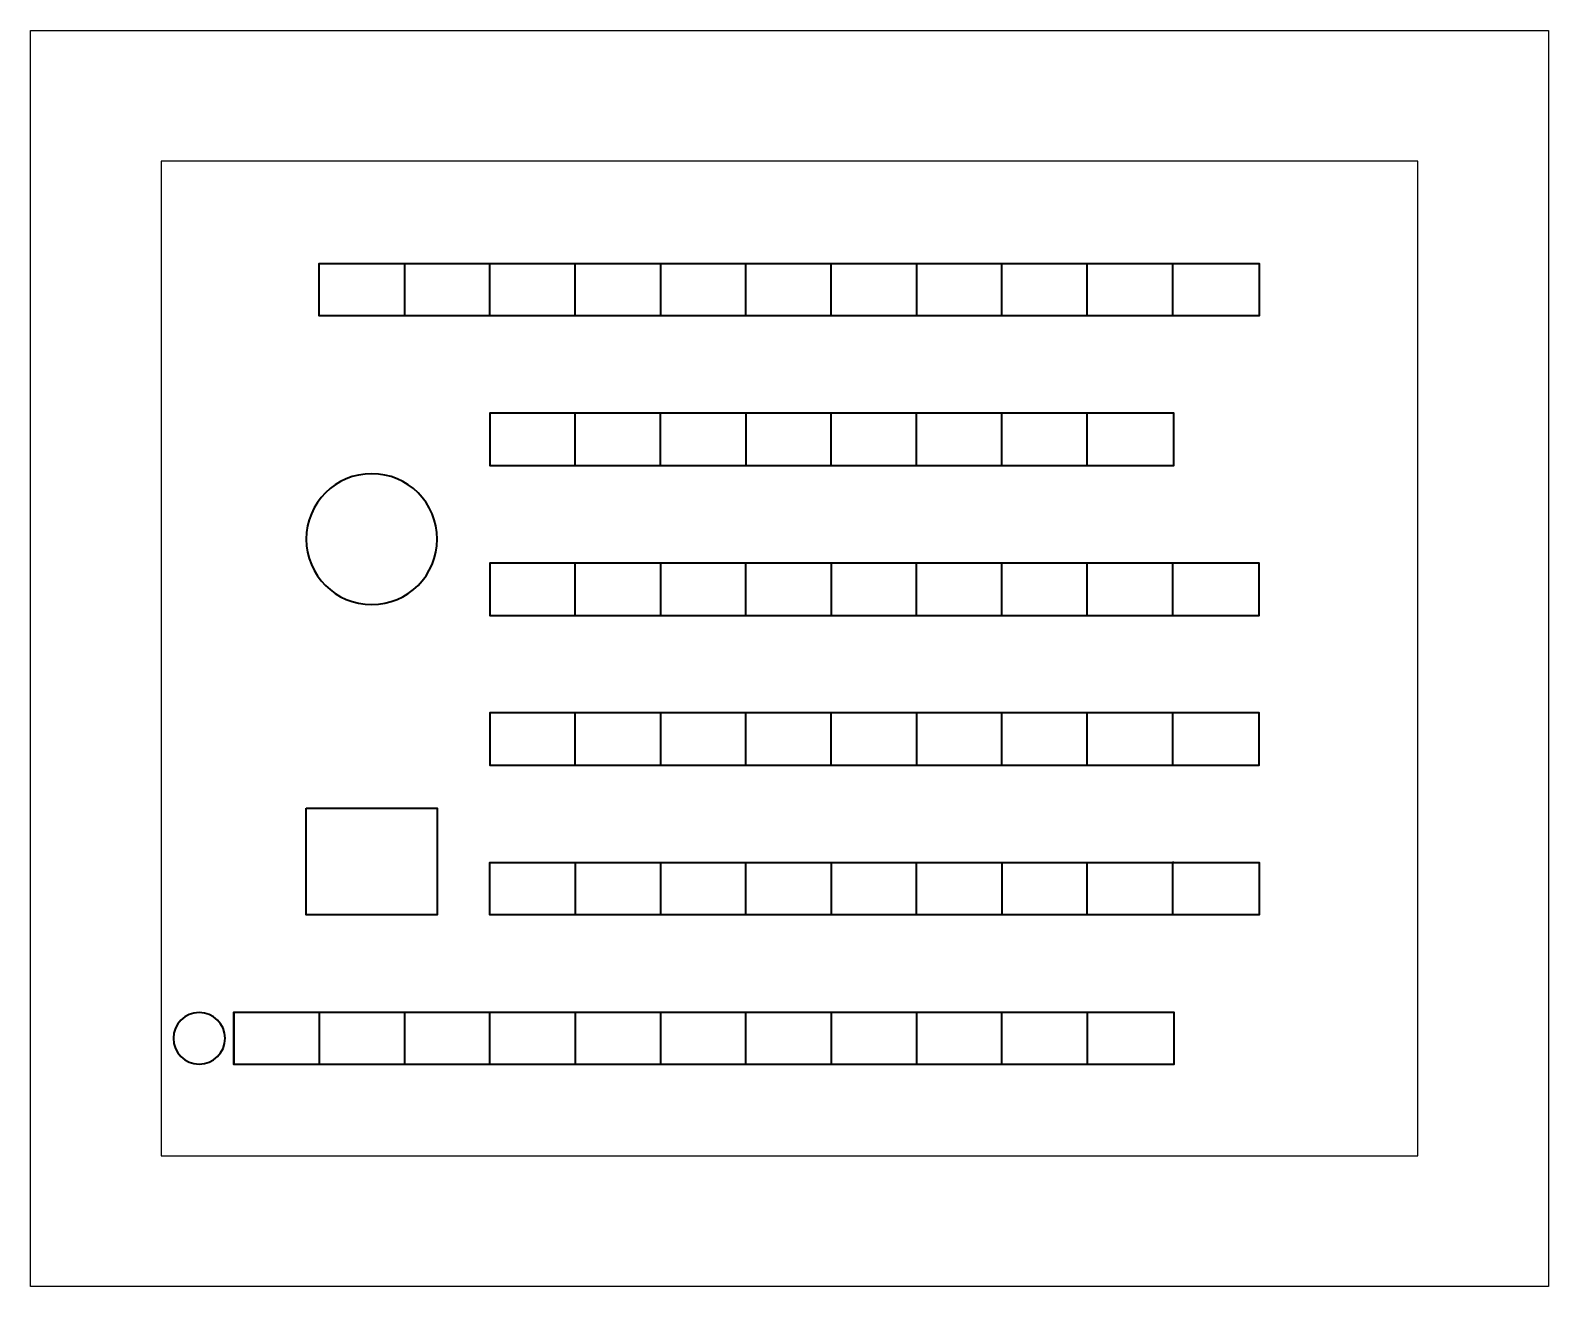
# Model space of a CAD drawing. Header units: inches. Extents: x -40 to 250, y 29 to 269.
import ezdxf

# ---------------------------------------------------------------- set-up
doc = ezdxf.new("R2010")
doc.units = ezdxf.units.IN
doc.header["$MEASUREMENT"] = 0
doc.layers.add('Cut', color=7, linetype='Continuous')
doc.layers.add('Engrave', color=7, linetype='Continuous')

# ---------------------------------------------------------------- blocks, each defined once
blk = doc.blocks.new('block 2')
at = {"layer": 'Engrave', "color": 5, "lineweight": 35, "true_color": 0x0000ff}
blk.add_open_spline([(162.14, 80.96), (162.14, 80.96), (146.14, 80.96), (146.14, 80.96), (146.14, 80.96), (145.84, 80.96), (145.84, 80.96), (145.84, 80.96), (129.84, 80.96), (129.84, 80.96), (129.84, 80.96), (129.54, 80.96), (129.54, 80.96), (129.54, 80.96), (113.54, 80.96), (113.54, 80.96), (113.54, 80.96), (113.24, 80.96), (113.24, 80.96), (113.24, 80.96), (97.24, 80.96), (97.24, 80.96), (97.24, 80.96), (96.94, 80.96), (96.94, 80.96), (96.94, 80.96), (80.94, 80.96), (80.94, 80.96), (80.94, 80.96), (80.64, 80.96), (80.64, 80.96), (80.08, 80.96), (65.21, 80.96), (64.64, 80.96), (64.64, 80.96), (64.34, 80.96), (64.34, 80.96), (64.34, 80.96), (48.34, 80.96), (48.34, 80.96), (48.34, 80.96), (48.04, 80.96), (48.04, 80.96), (48.04, 80.96), (32.04, 80.96), (32.04, 80.96), (32.04, 80.96), (31.74, 80.96), (31.74, 80.96), (31.74, 80.96), (15.74, 80.96), (15.74, 80.96), (15.74, 80.96), (15.44, 80.96), (15.44, 80.96), (15.44, 80.96), (-0.86, 80.96), (-0.86, 80.96), (-0.86, 80.96), (-0.86, 70.96), (-0.86, 70.96), (-0.86, 70.96), (15.44, 70.96), (15.44, 70.96), (15.44, 70.96), (15.74, 70.96), (15.74, 70.96), (15.74, 70.96), (31.74, 70.96), (31.74, 70.96), (31.74, 70.96), (32.04, 70.96), (32.04, 70.96), (32.04, 70.96), (48.04, 70.96), (48.04, 70.96), (48.04, 70.96), (48.34, 70.96), (48.34, 70.96), (48.34, 70.96), (64.34, 70.96), (64.34, 70.96), (64.34, 70.96), (64.64, 70.96), (64.64, 70.96), (64.64, 70.96), (80.64, 70.96), (80.64, 70.96), (80.64, 70.96), (80.94, 70.96), (80.94, 70.96), (80.94, 70.96), (96.94, 70.96), (96.94, 70.96), (96.94, 70.96), (97.24, 70.96), (97.24, 70.96), (97.24, 70.96), (113.24, 70.96), (113.24, 70.96), (113.24, 70.96), (113.54, 70.96), (113.54, 70.96), (113.54, 70.96), (129.54, 70.96), (129.54, 70.96), (129.54, 70.96), (129.84, 70.96), (129.84, 70.96), (129.84, 70.96), (145.84, 70.96), (145.84, 70.96), (145.84, 70.96), (146.14, 70.96), (146.14, 70.96), (146.14, 70.96), (162.14, 70.96), (162.14, 70.96), (162.14, 70.96), (162.44, 70.96), (162.44, 70.96), (162.44, 70.96), (178.74, 70.96), (178.74, 70.96), (178.74, 70.96), (178.74, 80.96), (178.74, 80.96), (178.74, 80.96), (162.44, 80.96), (162.44, 80.96), (162.44, 80.96), (162.14, 80.96), (162.14, 80.96)], degree=3, knots=[0, 0, 0, 0, 1, 1, 1, 2, 2, 2, 3, 3, 3, 4, 4, 4, 5, 5, 5, 6, 6, 6, 7, 7, 7, 8, 8, 8, 9, 9, 9, 10, 10, 10, 11, 11, 11, 12, 12, 12, 13, 13, 13, 14, 14, 14, 15, 15, 15, 16, 16, 16, 17, 17, 17, 18, 18, 18, 19, 19, 19, 20, 20, 20, 21, 21, 21, 22, 22, 22, 23, 23, 23, 24, 24, 24, 25, 25, 25, 26, 26, 26, 27, 27, 27, 28, 28, 28, 29, 29, 29, 30, 30, 30, 31, 31, 31, 32, 32, 32, 33, 33, 33, 34, 34, 34, 35, 35, 35, 36, 36, 36, 37, 37, 37, 38, 38, 38, 39, 39, 39, 40, 40, 40, 41, 41, 41, 42, 42, 42, 43, 43, 43, 44, 44, 44, 44], dxfattribs=at)
blk = doc.blocks.new('block 3')
at = {"layer": 'Engrave', "color": 5, "lineweight": 35, "true_color": 0x0000ff}
blk.add_open_spline([(178.44, 109.56), (178.44, 109.56), (162.44, 109.56), (162.44, 109.56), (162.44, 109.56), (162.14, 109.56), (162.14, 109.56), (162.14, 109.56), (146.14, 109.56), (146.14, 109.56), (146.14, 109.56), (145.84, 109.56), (145.84, 109.56), (145.84, 109.56), (129.84, 109.56), (129.84, 109.56), (129.84, 109.56), (129.54, 109.56), (129.54, 109.56), (129.54, 109.56), (113.54, 109.56), (113.54, 109.56), (113.54, 109.56), (113.24, 109.56), (113.24, 109.56), (113.24, 109.56), (97.24, 109.56), (97.24, 109.56), (97.24, 109.56), (96.94, 109.56), (96.94, 109.56), (96.94, 109.56), (80.94, 109.56), (80.94, 109.56), (80.94, 109.56), (80.64, 109.56), (80.64, 109.56), (80.08, 109.56), (65.21, 109.56), (64.64, 109.56), (64.63, 109.56), (64.34, 109.56), (64.34, 109.56), (64.34, 109.56), (48.04, 109.56), (48.04, 109.56), (48.04, 109.56), (48.04, 99.56), (48.04, 99.56), (48.04, 99.56), (64.34, 99.56), (64.34, 99.56), (64.34, 99.56), (64.64, 99.56), (64.64, 99.56), (64.64, 99.56), (80.64, 99.56), (80.64, 99.56), (80.64, 99.56), (80.94, 99.56), (80.94, 99.56), (80.94, 99.56), (96.94, 99.56), (96.94, 99.56), (96.94, 99.56), (97.24, 99.56), (97.24, 99.56), (97.24, 99.56), (113.24, 99.56), (113.24, 99.56), (113.24, 99.56), (113.54, 99.56), (113.54, 99.56), (113.54, 99.56), (129.54, 99.56), (129.54, 99.56), (129.54, 99.56), (129.84, 99.56), (129.84, 99.56), (129.84, 99.56), (145.84, 99.56), (145.84, 99.56), (145.84, 99.56), (146.14, 99.56), (146.14, 99.56), (146.14, 99.56), (162.14, 99.56), (162.14, 99.56), (162.14, 99.56), (162.44, 99.56), (162.44, 99.56), (162.44, 99.56), (178.44, 99.56), (178.44, 99.56), (178.44, 99.56), (178.74, 99.56), (178.74, 99.56), (178.74, 99.56), (195.04, 99.56), (195.04, 99.56), (195.04, 99.56), (195.04, 109.56), (195.04, 109.56), (195.04, 109.56), (178.74, 109.56), (178.74, 109.56), (178.74, 109.56), (178.44, 109.56), (178.44, 109.56)], degree=3, knots=[0, 0, 0, 0, 1, 1, 1, 2, 2, 2, 3, 3, 3, 4, 4, 4, 5, 5, 5, 6, 6, 6, 7, 7, 7, 8, 8, 8, 9, 9, 9, 10, 10, 10, 11, 11, 11, 12, 12, 12, 13, 13, 13, 14, 14, 14, 15, 15, 15, 16, 16, 16, 17, 17, 17, 18, 18, 18, 19, 19, 19, 20, 20, 20, 21, 21, 21, 22, 22, 22, 23, 23, 23, 24, 24, 24, 25, 25, 25, 26, 26, 26, 27, 27, 27, 28, 28, 28, 29, 29, 29, 30, 30, 30, 31, 31, 31, 32, 32, 32, 33, 33, 33, 34, 34, 34, 35, 35, 35, 36, 36, 36, 36], dxfattribs=at)
blk = doc.blocks.new('block 4')
at = {"layer": 'Engrave', "color": 5, "lineweight": 35, "true_color": 0x0000ff}
blk.add_open_spline([(178.74, 223.96), (178.73, 223.96), (178.44, 223.96), (178.44, 223.96), (178.44, 223.96), (162.44, 223.96), (162.44, 223.96), (162.44, 223.96), (162.14, 223.96), (162.14, 223.96), (162.14, 223.96), (146.14, 223.96), (146.14, 223.96), (146.14, 223.96), (145.84, 223.96), (145.84, 223.96), (145.84, 223.96), (129.84, 223.96), (129.84, 223.96), (129.84, 223.96), (129.54, 223.96), (129.54, 223.96), (129.54, 223.96), (113.54, 223.96), (113.54, 223.96), (113.54, 223.96), (113.24, 223.96), (113.24, 223.96), (113.24, 223.96), (97.24, 223.96), (97.24, 223.96), (97.24, 223.96), (96.94, 223.96), (96.94, 223.96), (96.94, 223.96), (80.94, 223.96), (80.94, 223.96), (80.94, 223.96), (80.64, 223.96), (80.64, 223.96), (80.64, 223.96), (64.64, 223.96), (64.64, 223.96), (64.64, 223.96), (64.34, 223.96), (64.34, 223.96), (64.34, 223.96), (48.34, 223.96), (48.34, 223.96), (48.34, 223.96), (48.04, 223.96), (48.04, 223.96), (48.04, 223.96), (32.04, 223.96), (32.04, 223.96), (32.04, 223.96), (31.74, 223.96), (31.74, 223.96), (31.74, 223.96), (15.44, 223.96), (15.44, 223.96), (15.44, 223.96), (15.44, 213.96), (15.44, 213.96), (15.44, 213.96), (31.74, 213.96), (31.74, 213.96), (31.74, 213.96), (32.04, 213.96), (32.04, 213.96), (32.04, 213.96), (48.04, 213.96), (48.04, 213.96), (48.04, 213.96), (48.34, 213.96), (48.34, 213.96), (48.34, 213.96), (64.34, 213.96), (64.34, 213.96), (64.34, 213.96), (64.64, 213.96), (64.64, 213.96), (64.64, 213.96), (80.64, 213.96), (80.64, 213.96), (80.64, 213.96), (80.94, 213.96), (80.94, 213.96), (80.94, 213.96), (96.94, 213.96), (96.94, 213.96), (96.94, 213.96), (97.24, 213.96), (97.24, 213.96), (97.24, 213.96), (113.24, 213.96), (113.24, 213.96), (113.24, 213.96), (113.54, 213.96), (113.54, 213.96), (113.54, 213.96), (129.54, 213.96), (129.54, 213.96), (129.54, 213.96), (129.84, 213.96), (129.84, 213.96), (129.84, 213.96), (145.84, 213.96), (145.84, 213.96), (145.84, 213.96), (146.14, 213.96), (146.14, 213.96), (146.14, 213.96), (162.14, 213.96), (162.14, 213.96), (162.14, 213.96), (162.44, 213.96), (162.44, 213.96), (162.44, 213.96), (178.44, 213.96), (178.44, 213.96), (178.44, 213.96), (178.74, 213.96), (178.74, 213.96), (178.74, 213.96), (195.04, 213.96), (195.04, 213.96), (195.04, 213.96), (195.04, 223.96), (195.04, 223.96), (195.04, 223.96), (179.32, 223.96), (178.74, 223.96)], degree=3, knots=[0, 0, 0, 0, 1, 1, 1, 2, 2, 2, 3, 3, 3, 4, 4, 4, 5, 5, 5, 6, 6, 6, 7, 7, 7, 8, 8, 8, 9, 9, 9, 10, 10, 10, 11, 11, 11, 12, 12, 12, 13, 13, 13, 14, 14, 14, 15, 15, 15, 16, 16, 16, 17, 17, 17, 18, 18, 18, 19, 19, 19, 20, 20, 20, 21, 21, 21, 22, 22, 22, 23, 23, 23, 24, 24, 24, 25, 25, 25, 26, 26, 26, 27, 27, 27, 28, 28, 28, 29, 29, 29, 30, 30, 30, 31, 31, 31, 32, 32, 32, 33, 33, 33, 34, 34, 34, 35, 35, 35, 36, 36, 36, 37, 37, 37, 38, 38, 38, 39, 39, 39, 40, 40, 40, 41, 41, 41, 42, 42, 42, 43, 43, 43, 44, 44, 44, 44], dxfattribs=at)
blk = doc.blocks.new('block 5')
at = {"layer": 'Engrave', "color": 5, "lineweight": 35, "true_color": 0x0000ff}
blk.add_lwpolyline([(64.64, 185.36), (80.64, 185.36), (80.94, 185.36), (96.94, 185.36), (97.24, 185.36), (113.24, 185.36), (113.54, 185.36), (129.54, 185.36), (129.84, 185.36), (145.84, 185.36), (146.14, 185.36), (162.14, 185.36), (162.44, 185.36), (178.74, 185.36), (178.74, 195.36), (162.44, 195.36), (162.14, 195.36), (146.14, 195.36), (145.84, 195.36), (129.84, 195.36), (129.54, 195.36), (113.54, 195.36), (113.24, 195.36), (97.24, 195.36), (96.94, 195.36), (80.94, 195.36), (80.64, 195.36), (64.64, 195.36), (64.34, 195.36), (48.04, 195.36), (48.04, 185.36), (64.34, 185.36), (64.64, 185.36)], dxfattribs=at)
blk = doc.blocks.new('block 6')
at = {"layer": 'Engrave', "color": 5, "lineweight": 35, "true_color": 0x0000ff}
blk.add_lwpolyline([(178.44, 138.16), (162.44, 138.16), (162.14, 138.16), (146.14, 138.16), (145.84, 138.16), (129.84, 138.16), (129.54, 138.16), (113.54, 138.16), (113.24, 138.16), (97.24, 138.16), (96.94, 138.16), (80.94, 138.16), (80.64, 138.16), (64.64, 138.16), (64.34, 138.16), (48.04, 138.16), (48.04, 128.16), (64.34, 128.16), (64.64, 128.16), (80.64, 128.16), (80.94, 128.16), (96.94, 128.16), (97.24, 128.16), (113.24, 128.16), (113.54, 128.16), (129.54, 128.16), (129.84, 128.16), (145.84, 128.16), (146.14, 128.16), (162.14, 128.16), (162.44, 128.16), (178.44, 128.16), (178.74, 128.16), (195.04, 128.16), (195.04, 138.16), (178.74, 138.16), (178.44, 138.16)], dxfattribs=at)
blk = doc.blocks.new('block 7')
at = {"layer": 'Engrave', "color": 5, "lineweight": 35, "true_color": 0x0000ff}
blk.add_lwpolyline([(178.44, 166.76), (162.44, 166.76), (162.14, 166.76), (146.14, 166.76), (145.84, 166.76), (129.84, 166.76), (129.54, 166.76), (113.54, 166.76), (113.24, 166.76), (97.24, 166.76), (96.94, 166.76), (80.94, 166.76), (80.64, 166.76), (64.64, 166.76), (64.34, 166.76), (48.04, 166.76), (48.04, 156.76), (64.34, 156.76), (64.64, 156.76), (80.64, 156.76), (80.94, 156.76), (96.94, 156.76), (97.24, 156.76), (113.24, 156.76), (113.54, 156.76), (129.54, 156.76), (129.84, 156.76), (145.84, 156.76), (146.14, 156.76), (162.14, 156.76), (162.44, 156.76), (178.44, 156.76), (178.74, 156.76), (195.04, 156.76), (195.04, 166.76), (178.74, 166.76), (178.44, 166.76)], dxfattribs=at)
blk = doc.blocks.new('block 8')
at = {"layer": 'Engrave', "color": 5, "lineweight": 25, "true_color": 0x0000ff}
blk.add_lwpolyline([(-14.7, 243.52), (-14.7, 53.52), (225.3, 53.52), (225.3, 243.52), (-14.7, 243.52)], dxfattribs=at)
blk = doc.blocks.new('block 9')
at = {"layer": 'Engrave', "color": 5, "lineweight": 35, "true_color": 0x0000ff}
blk.add_lwpolyline([(-0.86, 80.96), (-0.86, 70.96)], dxfattribs=at)
blk = doc.blocks.new('block 10')
at = {"layer": 'Engrave', "color": 5, "lineweight": 35, "true_color": 0x0000ff}
blk.add_lwpolyline([(15.44, 80.96), (15.44, 80.96)], dxfattribs=at)
blk = doc.blocks.new('block 11')
at = {"layer": 'Engrave', "color": 5, "lineweight": 35, "true_color": 0x0000ff}
blk.add_lwpolyline([(80.64, 109.56), (80.64, 99.56)], dxfattribs=at)
blk = doc.blocks.new('block 12')
at = {"layer": 'Engrave', "color": 5, "lineweight": 35, "true_color": 0x0000ff}
blk.add_lwpolyline([(129.54, 99.56), (129.54, 109.56)], dxfattribs=at)
blk = doc.blocks.new('block 13')
at = {"layer": 'Engrave', "color": 5, "lineweight": 35, "true_color": 0x0000ff}
blk.add_lwpolyline([(96.94, 99.56), (96.94, 109.56)], dxfattribs=at)
blk = doc.blocks.new('block 14')
at = {"layer": 'Engrave', "color": 5, "lineweight": 35, "true_color": 0x0000ff}
blk.add_lwpolyline([(96.94, 99.56), (96.94, 99.56)], dxfattribs=at)
blk = doc.blocks.new('block 15')
at = {"layer": 'Engrave', "color": 5, "lineweight": 35, "true_color": 0x0000ff}
blk.add_lwpolyline([(96.94, 109.56), (96.94, 109.56)], dxfattribs=at)
blk = doc.blocks.new('block 16')
at = {"layer": 'Engrave', "color": 5, "lineweight": 35, "true_color": 0x0000ff}
blk.add_lwpolyline([(64.34, 109.56), (64.34, 99.56)], dxfattribs=at)
blk = doc.blocks.new('block 17')
at = {"layer": 'Engrave', "color": 5, "lineweight": 35, "true_color": 0x0000ff}
blk.add_lwpolyline([(80.64, 99.56), (80.64, 99.56)], dxfattribs=at)
blk = doc.blocks.new('block 18')
at = {"layer": 'Engrave', "color": 5, "lineweight": 35, "true_color": 0x0000ff}
blk.add_lwpolyline([(80.64, 109.56), (80.64, 109.56)], dxfattribs=at)
blk = doc.blocks.new('block 19')
at = {"layer": 'Engrave', "color": 5, "lineweight": 35, "true_color": 0x0000ff}
blk.add_lwpolyline([(113.24, 109.56), (113.24, 99.56)], dxfattribs=at)
blk = doc.blocks.new('block 20')
at = {"layer": 'Engrave', "color": 5, "lineweight": 35, "true_color": 0x0000ff}
blk.add_lwpolyline([(129.54, 109.56), (129.54, 109.56)], dxfattribs=at)
blk = doc.blocks.new('block 21')
at = {"layer": 'Engrave', "color": 5, "lineweight": 35, "true_color": 0x0000ff}
blk.add_lwpolyline([(129.54, 99.56), (129.54, 99.56)], dxfattribs=at)
blk = doc.blocks.new('block 22')
at = {"layer": 'Engrave', "color": 5, "lineweight": 35, "true_color": 0x0000ff}
blk.add_lwpolyline([(113.24, 99.56), (113.24, 99.56)], dxfattribs=at)
blk = doc.blocks.new('block 23')
at = {"layer": 'Engrave', "color": 5, "lineweight": 35, "true_color": 0x0000ff}
blk.add_lwpolyline([(113.24, 109.56), (113.24, 109.56)], dxfattribs=at)
blk = doc.blocks.new('block 24')
at = {"layer": 'Engrave', "color": 5, "lineweight": 35, "true_color": 0x0000ff}
blk.add_lwpolyline([(145.84, 109.56), (145.84, 99.56)], dxfattribs=at)
blk = doc.blocks.new('block 25')
at = {"layer": 'Engrave', "color": 5, "lineweight": 35, "true_color": 0x0000ff}
blk.add_lwpolyline([(145.84, 99.56), (145.84, 99.56)], dxfattribs=at)
blk = doc.blocks.new('block 26')
at = {"layer": 'Engrave', "color": 5, "lineweight": 35, "true_color": 0x0000ff}
blk.add_lwpolyline([(145.84, 109.56), (145.84, 109.56)], dxfattribs=at)
blk = doc.blocks.new('block 27')
at = {"layer": 'Engrave', "color": 5, "lineweight": 35, "true_color": 0x0000ff}
blk.add_lwpolyline([(64.34, 99.56), (64.34, 99.56)], dxfattribs=at)
blk = doc.blocks.new('block 28')
at = {"layer": 'Engrave', "color": 5, "lineweight": 35, "true_color": 0x0000ff}
blk.add_lwpolyline([(64.34, 109.56), (64.34, 109.56)], dxfattribs=at)
blk = doc.blocks.new('block 29')
at = {"layer": 'Engrave', "color": 5, "lineweight": 35, "true_color": 0x0000ff}
blk.add_lwpolyline([(15.44, 80.96), (15.44, 70.96)], dxfattribs=at)
blk = doc.blocks.new('block 30')
at = {"layer": 'Engrave', "color": 5, "lineweight": 35, "true_color": 0x0000ff}
blk.add_lwpolyline([(15.44, 70.96), (15.44, 70.96)], dxfattribs=at)
blk = doc.blocks.new('block 31')
at = {"layer": 'Engrave', "color": 5, "lineweight": 35, "true_color": 0x0000ff}
blk.add_lwpolyline([(15.44, 80.96), (15.44, 80.96)], dxfattribs=at)
blk = doc.blocks.new('block 32')
at = {"layer": 'Engrave', "color": 5, "lineweight": 35, "true_color": 0x0000ff}
blk.add_lwpolyline([(31.74, 80.96), (31.74, 70.96)], dxfattribs=at)
blk = doc.blocks.new('block 33')
at = {"layer": 'Engrave', "color": 5, "lineweight": 35, "true_color": 0x0000ff}
blk.add_lwpolyline([(31.74, 80.96), (31.74, 80.96)], dxfattribs=at)
blk = doc.blocks.new('block 34')
at = {"layer": 'Engrave', "color": 5, "lineweight": 35, "true_color": 0x0000ff}
blk.add_lwpolyline([(31.74, 70.96), (31.74, 70.96)], dxfattribs=at)
blk = doc.blocks.new('block 35')
at = {"layer": 'Engrave', "color": 5, "lineweight": 35, "true_color": 0x0000ff}
blk.add_lwpolyline([(48.04, 70.96), (48.04, 80.96)], dxfattribs=at)
blk = doc.blocks.new('block 36')
at = {"layer": 'Engrave', "color": 5, "lineweight": 35, "true_color": 0x0000ff}
blk.add_lwpolyline([(48.04, 70.96), (48.04, 70.96)], dxfattribs=at)
blk = doc.blocks.new('block 37')
at = {"layer": 'Engrave', "color": 5, "lineweight": 35, "true_color": 0x0000ff}
blk.add_lwpolyline([(48.04, 80.96), (48.04, 80.96)], dxfattribs=at)
blk = doc.blocks.new('block 38')
at = {"layer": 'Engrave', "color": 5, "lineweight": 35, "true_color": 0x0000ff}
blk.add_lwpolyline([(80.64, 80.96), (80.64, 70.96)], dxfattribs=at)
blk = doc.blocks.new('block 39')
at = {"layer": 'Engrave', "color": 5, "lineweight": 35, "true_color": 0x0000ff}
blk.add_lwpolyline([(96.94, 70.96), (96.94, 80.96)], dxfattribs=at)
blk = doc.blocks.new('block 40')
at = {"layer": 'Engrave', "color": 5, "lineweight": 35, "true_color": 0x0000ff}
blk.add_lwpolyline([(96.94, 70.96), (96.94, 70.96)], dxfattribs=at)
blk = doc.blocks.new('block 41')
at = {"layer": 'Engrave', "color": 5, "lineweight": 35, "true_color": 0x0000ff}
blk.add_lwpolyline([(96.94, 80.96), (96.94, 80.96)], dxfattribs=at)
blk = doc.blocks.new('block 42')
at = {"layer": 'Engrave', "color": 5, "lineweight": 35, "true_color": 0x0000ff}
blk.add_lwpolyline([(129.54, 80.96), (129.54, 70.96)], dxfattribs=at)
blk = doc.blocks.new('block 43')
at = {"layer": 'Engrave', "color": 5, "lineweight": 35, "true_color": 0x0000ff}
blk.add_lwpolyline([(145.84, 70.96), (145.84, 80.96)], dxfattribs=at)
blk = doc.blocks.new('block 44')
at = {"layer": 'Engrave', "color": 5, "lineweight": 35, "true_color": 0x0000ff}
blk.add_lwpolyline([(145.84, 80.96), (145.84, 80.96)], dxfattribs=at)
blk = doc.blocks.new('block 45')
at = {"layer": 'Engrave', "color": 5, "lineweight": 35, "true_color": 0x0000ff}
blk.add_lwpolyline([(145.84, 70.96), (145.84, 70.96)], dxfattribs=at)
blk = doc.blocks.new('block 46')
at = {"layer": 'Engrave', "color": 5, "lineweight": 35, "true_color": 0x0000ff}
blk.add_lwpolyline([(162.14, 80.96), (162.14, 70.96)], dxfattribs=at)
blk = doc.blocks.new('block 47')
at = {"layer": 'Engrave', "color": 5, "lineweight": 35, "true_color": 0x0000ff}
blk.add_lwpolyline([(162.14, 70.96), (162.14, 70.96)], dxfattribs=at)
blk = doc.blocks.new('block 48')
at = {"layer": 'Engrave', "color": 5, "lineweight": 35, "true_color": 0x0000ff}
blk.add_lwpolyline([(162.14, 80.96), (162.14, 80.96)], dxfattribs=at)
blk = doc.blocks.new('block 49')
at = {"layer": 'Engrave', "color": 5, "lineweight": 35, "true_color": 0x0000ff}
blk.add_lwpolyline([(64.34, 80.96), (64.34, 70.96)], dxfattribs=at)
blk = doc.blocks.new('block 50')
at = {"layer": 'Engrave', "color": 5, "lineweight": 35, "true_color": 0x0000ff}
blk.add_lwpolyline([(64.34, 80.96), (64.34, 80.96)], dxfattribs=at)
blk = doc.blocks.new('block 51')
at = {"layer": 'Engrave', "color": 5, "lineweight": 35, "true_color": 0x0000ff}
blk.add_lwpolyline([(64.34, 70.96), (64.34, 70.96)], dxfattribs=at)
blk = doc.blocks.new('block 52')
at = {"layer": 'Engrave', "color": 5, "lineweight": 35, "true_color": 0x0000ff}
blk.add_lwpolyline([(80.64, 70.96), (80.64, 70.96)], dxfattribs=at)
blk = doc.blocks.new('block 53')
at = {"layer": 'Engrave', "color": 5, "lineweight": 35, "true_color": 0x0000ff}
blk.add_lwpolyline([(80.64, 80.96), (80.64, 80.96)], dxfattribs=at)
blk = doc.blocks.new('block 54')
at = {"layer": 'Engrave', "color": 5, "lineweight": 35, "true_color": 0x0000ff}
blk.add_lwpolyline([(113.24, 80.96), (113.24, 70.96)], dxfattribs=at)
blk = doc.blocks.new('block 55')
at = {"layer": 'Engrave', "color": 5, "lineweight": 35, "true_color": 0x0000ff}
blk.add_lwpolyline([(113.24, 80.96), (113.24, 80.96)], dxfattribs=at)
blk = doc.blocks.new('block 56')
at = {"layer": 'Engrave', "color": 5, "lineweight": 35, "true_color": 0x0000ff}
blk.add_lwpolyline([(113.24, 70.96), (113.24, 70.96)], dxfattribs=at)
blk = doc.blocks.new('block 57')
at = {"layer": 'Engrave', "color": 5, "lineweight": 35, "true_color": 0x0000ff}
blk.add_lwpolyline([(129.54, 70.96), (129.54, 70.96)], dxfattribs=at)
blk = doc.blocks.new('block 58')
at = {"layer": 'Engrave', "color": 5, "lineweight": 35, "true_color": 0x0000ff}
blk.add_lwpolyline([(129.54, 80.96), (129.54, 80.96)], dxfattribs=at)
blk = doc.blocks.new('block 59')
at = {"layer": 'Engrave', "color": 5, "lineweight": 35, "true_color": 0x0000ff}
blk.add_lwpolyline([(178.44, 109.56), (178.44, 99.56)], dxfattribs=at)
blk = doc.blocks.new('block 60')
at = {"layer": 'Engrave', "color": 5, "lineweight": 35, "true_color": 0x0000ff}
blk.add_lwpolyline([(162.14, 99.56), (162.14, 109.56)], dxfattribs=at)
blk = doc.blocks.new('block 61')
at = {"layer": 'Engrave', "color": 5, "lineweight": 35, "true_color": 0x0000ff}
blk.add_lwpolyline([(162.14, 99.56), (162.14, 99.56)], dxfattribs=at)
blk = doc.blocks.new('block 62')
at = {"layer": 'Engrave', "color": 5, "lineweight": 35, "true_color": 0x0000ff}
blk.add_lwpolyline([(162.14, 109.56), (162.14, 109.56)], dxfattribs=at)
blk = doc.blocks.new('block 63')
at = {"layer": 'Engrave', "color": 5, "lineweight": 35, "true_color": 0x0000ff}
blk.add_lwpolyline([(178.74, 109.56), (178.44, 109.56)], dxfattribs=at)
blk = doc.blocks.new('block 64')
at = {"layer": 'Engrave', "color": 5, "lineweight": 35, "true_color": 0x0000ff}
blk.add_lwpolyline([(80.64, 223.96), (80.64, 213.96)], dxfattribs=at)
blk = doc.blocks.new('block 65')
at = {"layer": 'Engrave', "color": 5, "lineweight": 35, "true_color": 0x0000ff}
blk.add_lwpolyline([(178.44, 223.96), (178.44, 213.96)], dxfattribs=at)
blk = doc.blocks.new('block 66')
at = {"layer": 'Engrave', "color": 5, "lineweight": 35, "true_color": 0x0000ff}
blk.add_lwpolyline([(96.94, 213.96), (96.94, 223.96)], dxfattribs=at)
blk = doc.blocks.new('block 67')
at = {"layer": 'Engrave', "color": 5, "lineweight": 35, "true_color": 0x0000ff}
blk.add_lwpolyline([(96.94, 213.96), (96.94, 213.96)], dxfattribs=at)
blk = doc.blocks.new('block 68')
at = {"layer": 'Engrave', "color": 5, "lineweight": 35, "true_color": 0x0000ff}
blk.add_lwpolyline([(96.94, 223.96), (96.94, 223.96)], dxfattribs=at)
blk = doc.blocks.new('block 69')
at = {"layer": 'Engrave', "color": 5, "lineweight": 35, "true_color": 0x0000ff}
blk.add_lwpolyline([(129.54, 156.76), (129.54, 166.76)], dxfattribs=at)
blk = doc.blocks.new('block 70')
at = {"layer": 'Engrave', "color": 5, "lineweight": 35, "true_color": 0x0000ff}
blk.add_lwpolyline([(96.94, 156.76), (96.94, 166.76)], dxfattribs=at)
blk = doc.blocks.new('block 71')
at = {"layer": 'Engrave', "color": 5, "lineweight": 35, "true_color": 0x0000ff}
blk.add_lwpolyline([(80.64, 185.36), (80.64, 195.36)], dxfattribs=at)
blk = doc.blocks.new('block 72')
at = {"layer": 'Engrave', "color": 5, "lineweight": 35, "true_color": 0x0000ff}
blk.add_lwpolyline([(80.64, 166.76), (80.64, 156.76)], dxfattribs=at)
blk = doc.blocks.new('block 73')
at = {"layer": 'Engrave', "color": 5, "lineweight": 35, "true_color": 0x0000ff}
blk.add_lwpolyline([(96.94, 166.76), (96.94, 166.76)], dxfattribs=at)
blk = doc.blocks.new('block 74')
at = {"layer": 'Engrave', "color": 5, "lineweight": 35, "true_color": 0x0000ff}
blk.add_lwpolyline([(96.94, 156.76), (96.94, 156.76)], dxfattribs=at)
blk = doc.blocks.new('block 75')
at = {"layer": 'Engrave', "color": 5, "lineweight": 35, "true_color": 0x0000ff}
blk.add_lwpolyline([(145.84, 185.36), (145.84, 195.36)], dxfattribs=at)
blk = doc.blocks.new('block 76')
at = {"layer": 'Engrave', "color": 5, "lineweight": 35, "true_color": 0x0000ff}
blk.add_lwpolyline([(113.24, 185.36), (113.24, 195.36)], dxfattribs=at)
blk = doc.blocks.new('block 77')
at = {"layer": 'Engrave', "color": 5, "lineweight": 35, "true_color": 0x0000ff}
blk.add_lwpolyline([(31.74, 223.96), (31.74, 213.96)], dxfattribs=at)
blk = doc.blocks.new('block 78')
at = {"layer": 'Engrave', "color": 5, "lineweight": 35, "true_color": 0x0000ff}
blk.add_lwpolyline([(31.74, 223.96), (31.74, 223.96)], dxfattribs=at)
blk = doc.blocks.new('block 79')
at = {"layer": 'Engrave', "color": 5, "lineweight": 35, "true_color": 0x0000ff}
blk.add_lwpolyline([(31.74, 213.96), (31.74, 213.96)], dxfattribs=at)
blk = doc.blocks.new('block 80')
at = {"layer": 'Engrave', "color": 5, "lineweight": 35, "true_color": 0x0000ff}
blk.add_lwpolyline([(178.44, 138.16), (178.44, 128.16)], dxfattribs=at)
blk = doc.blocks.new('block 81')
at = {"layer": 'Engrave', "color": 5, "lineweight": 35, "true_color": 0x0000ff}
blk.add_lwpolyline([(129.54, 223.96), (129.54, 213.96)], dxfattribs=at)
blk = doc.blocks.new('block 82')
at = {"layer": 'Engrave', "color": 5, "lineweight": 35, "true_color": 0x0000ff}
blk.add_lwpolyline([(64.34, 185.36), (64.34, 195.36)], dxfattribs=at)
blk = doc.blocks.new('block 83')
at = {"layer": 'Engrave', "color": 5, "lineweight": 35, "true_color": 0x0000ff}
blk.add_lwpolyline([(80.64, 195.36), (80.64, 195.36)], dxfattribs=at)
blk = doc.blocks.new('block 84')
at = {"layer": 'Engrave', "color": 5, "lineweight": 35, "true_color": 0x0000ff}
blk.add_lwpolyline([(80.64, 185.36), (80.64, 185.36)], dxfattribs=at)
blk = doc.blocks.new('block 85')
at = {"layer": 'Engrave', "color": 5, "lineweight": 35, "true_color": 0x0000ff}
blk.add_lwpolyline([(64.34, 185.36), (64.34, 185.36)], dxfattribs=at)
blk = doc.blocks.new('block 86')
at = {"layer": 'Engrave', "color": 5, "lineweight": 35, "true_color": 0x0000ff}
blk.add_lwpolyline([(64.34, 195.36), (64.34, 195.36)], dxfattribs=at)
blk = doc.blocks.new('block 87')
at = {"layer": 'Engrave', "color": 5, "lineweight": 35, "true_color": 0x0000ff}
blk.add_lwpolyline([(145.84, 213.96), (145.84, 223.96)], dxfattribs=at)
blk = doc.blocks.new('block 88')
at = {"layer": 'Engrave', "color": 5, "lineweight": 35, "true_color": 0x0000ff}
blk.add_lwpolyline([(145.84, 213.96), (145.84, 213.96)], dxfattribs=at)
blk = doc.blocks.new('block 89')
at = {"layer": 'Engrave', "color": 5, "lineweight": 35, "true_color": 0x0000ff}
blk.add_lwpolyline([(145.84, 223.96), (145.84, 223.96)], dxfattribs=at)
blk = doc.blocks.new('block 90')
at = {"layer": 'Engrave', "color": 5, "lineweight": 35, "true_color": 0x0000ff}
blk.add_lwpolyline([(96.94, 128.16), (96.94, 138.16)], dxfattribs=at)
blk = doc.blocks.new('block 91')
at = {"layer": 'Engrave', "color": 5, "lineweight": 35, "true_color": 0x0000ff}
blk.add_lwpolyline([(113.24, 213.96), (113.24, 223.96)], dxfattribs=at)
blk = doc.blocks.new('block 92')
at = {"layer": 'Engrave', "color": 5, "lineweight": 35, "true_color": 0x0000ff}
blk.add_lwpolyline([(113.24, 223.96), (113.24, 223.96)], dxfattribs=at)
blk = doc.blocks.new('block 93')
at = {"layer": 'Engrave', "color": 5, "lineweight": 35, "true_color": 0x0000ff}
blk.add_lwpolyline([(113.24, 213.96), (113.24, 213.96)], dxfattribs=at)
blk = doc.blocks.new('block 94')
at = {"layer": 'Engrave', "color": 5, "lineweight": 35, "true_color": 0x0000ff}
blk.add_lwpolyline([(129.54, 223.96), (129.54, 223.96)], dxfattribs=at)
blk = doc.blocks.new('block 95')
at = {"layer": 'Engrave', "color": 5, "lineweight": 35, "true_color": 0x0000ff}
blk.add_lwpolyline([(129.54, 213.96), (129.54, 213.96)], dxfattribs=at)
blk = doc.blocks.new('block 96')
at = {"layer": 'Engrave', "color": 5, "lineweight": 35, "true_color": 0x0000ff}
blk.add_lwpolyline([(129.54, 185.36), (129.54, 195.36)], dxfattribs=at)
blk = doc.blocks.new('block 97')
at = {"layer": 'Engrave', "color": 5, "lineweight": 35, "true_color": 0x0000ff}
blk.add_lwpolyline([(145.84, 195.36), (145.84, 195.36)], dxfattribs=at)
blk = doc.blocks.new('block 98')
at = {"layer": 'Engrave', "color": 5, "lineweight": 35, "true_color": 0x0000ff}
blk.add_lwpolyline([(145.84, 185.36), (145.84, 185.36)], dxfattribs=at)
blk = doc.blocks.new('block 99')
at = {"layer": 'Engrave', "color": 5, "lineweight": 35, "true_color": 0x0000ff}
blk.add_lwpolyline([(129.54, 185.36), (129.54, 185.36)], dxfattribs=at)
blk = doc.blocks.new('block 100')
at = {"layer": 'Engrave', "color": 5, "lineweight": 35, "true_color": 0x0000ff}
blk.add_lwpolyline([(129.54, 195.36), (129.54, 195.36)], dxfattribs=at)
blk = doc.blocks.new('block 101')
at = {"layer": 'Engrave', "color": 5, "lineweight": 35, "true_color": 0x0000ff}
blk.add_lwpolyline([(113.24, 128.16), (113.24, 138.16)], dxfattribs=at)
blk = doc.blocks.new('block 102')
at = {"layer": 'Engrave', "color": 5, "lineweight": 35, "true_color": 0x0000ff}
blk.add_lwpolyline([(113.24, 138.16), (113.24, 138.16)], dxfattribs=at)
blk = doc.blocks.new('block 103')
at = {"layer": 'Engrave', "color": 5, "lineweight": 35, "true_color": 0x0000ff}
blk.add_lwpolyline([(113.24, 128.16), (113.24, 128.16)], dxfattribs=at)
blk = doc.blocks.new('block 104')
at = {"layer": 'Engrave', "color": 5, "lineweight": 35, "true_color": 0x0000ff}
blk.add_lwpolyline([(64.34, 156.76), (64.34, 166.76)], dxfattribs=at)
blk = doc.blocks.new('block 105')
at = {"layer": 'Engrave', "color": 5, "lineweight": 35, "true_color": 0x0000ff}
blk.add_lwpolyline([(64.34, 166.76), (64.34, 166.76)], dxfattribs=at)
blk = doc.blocks.new('block 106')
at = {"layer": 'Engrave', "color": 5, "lineweight": 35, "true_color": 0x0000ff}
blk.add_lwpolyline([(64.34, 156.76), (64.34, 156.76)], dxfattribs=at)
blk = doc.blocks.new('block 107')
at = {"layer": 'Engrave', "color": 5, "lineweight": 35, "true_color": 0x0000ff}
blk.add_lwpolyline([(80.64, 166.76), (80.64, 166.76)], dxfattribs=at)
blk = doc.blocks.new('block 108')
at = {"layer": 'Engrave', "color": 5, "lineweight": 35, "true_color": 0x0000ff}
blk.add_lwpolyline([(80.64, 156.76), (80.64, 156.76)], dxfattribs=at)
blk = doc.blocks.new('block 109')
at = {"layer": 'Engrave', "color": 5, "lineweight": 35, "true_color": 0x0000ff}
blk.add_lwpolyline([(80.64, 138.16), (80.64, 128.16)], dxfattribs=at)
blk = doc.blocks.new('block 110')
at = {"layer": 'Engrave', "color": 5, "lineweight": 35, "true_color": 0x0000ff}
blk.add_lwpolyline([(96.94, 138.16), (96.94, 138.16)], dxfattribs=at)
blk = doc.blocks.new('block 111')
at = {"layer": 'Engrave', "color": 5, "lineweight": 35, "true_color": 0x0000ff}
blk.add_lwpolyline([(96.94, 128.16), (96.94, 128.16)], dxfattribs=at)
blk = doc.blocks.new('block 112')
at = {"layer": 'Engrave', "color": 5, "lineweight": 35, "true_color": 0x0000ff}
blk.add_lwpolyline([(145.84, 156.76), (145.84, 166.76)], dxfattribs=at)
blk = doc.blocks.new('block 113')
at = {"layer": 'Engrave', "color": 5, "lineweight": 35, "true_color": 0x0000ff}
blk.add_lwpolyline([(145.84, 156.76), (145.84, 156.76)], dxfattribs=at)
blk = doc.blocks.new('block 114')
at = {"layer": 'Engrave', "color": 5, "lineweight": 35, "true_color": 0x0000ff}
blk.add_lwpolyline([(145.84, 166.76), (145.84, 166.76)], dxfattribs=at)
blk = doc.blocks.new('block 115')
at = {"layer": 'Engrave', "color": 5, "lineweight": 35, "true_color": 0x0000ff}
blk.add_lwpolyline([(145.84, 128.16), (145.84, 138.16)], dxfattribs=at)
blk = doc.blocks.new('block 116')
at = {"layer": 'Engrave', "color": 5, "lineweight": 35, "true_color": 0x0000ff}
blk.add_lwpolyline([(113.24, 166.76), (113.24, 156.76)], dxfattribs=at)
blk = doc.blocks.new('block 117')
at = {"layer": 'Engrave', "color": 5, "lineweight": 35, "true_color": 0x0000ff}
blk.add_lwpolyline([(129.54, 166.76), (129.54, 166.76)], dxfattribs=at)
blk = doc.blocks.new('block 118')
at = {"layer": 'Engrave', "color": 5, "lineweight": 35, "true_color": 0x0000ff}
blk.add_lwpolyline([(129.54, 156.76), (129.54, 156.76)], dxfattribs=at)
blk = doc.blocks.new('block 119')
at = {"layer": 'Engrave', "color": 5, "lineweight": 35, "true_color": 0x0000ff}
blk.add_lwpolyline([(113.24, 156.76), (113.24, 156.76)], dxfattribs=at)
blk = doc.blocks.new('block 120')
at = {"layer": 'Engrave', "color": 5, "lineweight": 35, "true_color": 0x0000ff}
blk.add_lwpolyline([(113.24, 166.76), (113.24, 166.76)], dxfattribs=at)
blk = doc.blocks.new('block 121')
at = {"layer": 'Engrave', "color": 5, "lineweight": 35, "true_color": 0x0000ff}
blk.add_lwpolyline([(96.94, 195.36), (96.94, 185.36)], dxfattribs=at)
blk = doc.blocks.new('block 122')
at = {"layer": 'Engrave', "color": 5, "lineweight": 35, "true_color": 0x0000ff}
blk.add_lwpolyline([(96.94, 185.36), (96.94, 185.36)], dxfattribs=at)
blk = doc.blocks.new('block 123')
at = {"layer": 'Engrave', "color": 5, "lineweight": 35, "true_color": 0x0000ff}
blk.add_lwpolyline([(96.94, 195.36), (96.94, 195.36)], dxfattribs=at)
blk = doc.blocks.new('block 124')
at = {"layer": 'Engrave', "color": 5, "lineweight": 35, "true_color": 0x0000ff}
blk.add_lwpolyline([(113.24, 185.36), (113.24, 185.36)], dxfattribs=at)
blk = doc.blocks.new('block 125')
at = {"layer": 'Engrave', "color": 5, "lineweight": 35, "true_color": 0x0000ff}
blk.add_lwpolyline([(113.24, 195.36), (113.24, 195.36)], dxfattribs=at)
blk = doc.blocks.new('block 126')
at = {"layer": 'Engrave', "color": 5, "lineweight": 35, "true_color": 0x0000ff}
blk.add_lwpolyline([(162.14, 213.96), (162.14, 223.96)], dxfattribs=at)
blk = doc.blocks.new('block 127')
at = {"layer": 'Engrave', "color": 5, "lineweight": 35, "true_color": 0x0000ff}
blk.add_lwpolyline([(178.44, 213.96), (178.44, 213.96)], dxfattribs=at)
blk = doc.blocks.new('block 128')
at = {"layer": 'Engrave', "color": 5, "lineweight": 35, "true_color": 0x0000ff}
blk.add_lwpolyline([(178.44, 223.96), (178.44, 223.96)], dxfattribs=at)
blk = doc.blocks.new('block 129')
at = {"layer": 'Engrave', "color": 5, "lineweight": 35, "true_color": 0x0000ff}
blk.add_lwpolyline([(162.14, 223.96), (162.14, 223.96)], dxfattribs=at)
blk = doc.blocks.new('block 130')
at = {"layer": 'Engrave', "color": 5, "lineweight": 35, "true_color": 0x0000ff}
blk.add_lwpolyline([(162.14, 213.96), (162.14, 213.96)], dxfattribs=at)
blk = doc.blocks.new('block 131')
at = {"layer": 'Engrave', "color": 5, "lineweight": 35, "true_color": 0x0000ff}
blk.add_lwpolyline([(162.14, 185.36), (162.14, 195.36)], dxfattribs=at)
blk = doc.blocks.new('block 132')
at = {"layer": 'Engrave', "color": 5, "lineweight": 35, "true_color": 0x0000ff}
blk.add_lwpolyline([(162.14, 195.36), (162.14, 195.36)], dxfattribs=at)
blk = doc.blocks.new('block 133')
at = {"layer": 'Engrave', "color": 5, "lineweight": 35, "true_color": 0x0000ff}
blk.add_lwpolyline([(162.14, 185.36), (162.14, 185.36)], dxfattribs=at)
blk = doc.blocks.new('block 134')
at = {"layer": 'Engrave', "color": 5, "lineweight": 35, "true_color": 0x0000ff}
blk.add_lwpolyline([(162.14, 156.76), (162.14, 166.76)], dxfattribs=at)
blk = doc.blocks.new('block 135')
at = {"layer": 'Engrave', "color": 5, "lineweight": 35, "true_color": 0x0000ff}
blk.add_lwpolyline([(162.14, 166.76), (162.14, 166.76)], dxfattribs=at)
blk = doc.blocks.new('block 136')
at = {"layer": 'Engrave', "color": 5, "lineweight": 35, "true_color": 0x0000ff}
blk.add_lwpolyline([(162.14, 156.76), (162.14, 156.76)], dxfattribs=at)
blk = doc.blocks.new('block 137')
at = {"layer": 'Engrave', "color": 5, "lineweight": 35, "true_color": 0x0000ff}
blk.add_lwpolyline([(64.34, 128.16), (64.34, 138.16)], dxfattribs=at)
blk = doc.blocks.new('block 138')
at = {"layer": 'Engrave', "color": 5, "lineweight": 35, "true_color": 0x0000ff}
blk.add_lwpolyline([(80.64, 138.16), (80.64, 138.16)], dxfattribs=at)
blk = doc.blocks.new('block 139')
at = {"layer": 'Engrave', "color": 5, "lineweight": 35, "true_color": 0x0000ff}
blk.add_lwpolyline([(80.64, 128.16), (80.64, 128.16)], dxfattribs=at)
blk = doc.blocks.new('block 140')
at = {"layer": 'Engrave', "color": 5, "lineweight": 35, "true_color": 0x0000ff}
blk.add_lwpolyline([(162.14, 128.16), (162.14, 138.16)], dxfattribs=at)
blk = doc.blocks.new('block 141')
at = {"layer": 'Engrave', "color": 5, "lineweight": 35, "true_color": 0x0000ff}
blk.add_lwpolyline([(178.44, 128.16), (178.44, 128.16)], dxfattribs=at)
blk = doc.blocks.new('block 142')
at = {"layer": 'Engrave', "color": 5, "lineweight": 35, "true_color": 0x0000ff}
blk.add_lwpolyline([(178.44, 138.16), (178.44, 138.16)], dxfattribs=at)
blk = doc.blocks.new('block 143')
at = {"layer": 'Engrave', "color": 5, "lineweight": 35, "true_color": 0x0000ff}
blk.add_lwpolyline([(162.14, 138.16), (162.14, 138.16)], dxfattribs=at)
blk = doc.blocks.new('block 144')
at = {"layer": 'Engrave', "color": 5, "lineweight": 35, "true_color": 0x0000ff}
blk.add_lwpolyline([(162.14, 128.16), (162.14, 128.16)], dxfattribs=at)
blk = doc.blocks.new('block 145')
at = {"layer": 'Engrave', "color": 5, "lineweight": 35, "true_color": 0x0000ff}
blk.add_lwpolyline([(129.54, 138.16), (129.54, 128.16)], dxfattribs=at)
blk = doc.blocks.new('block 146')
at = {"layer": 'Engrave', "color": 5, "lineweight": 35, "true_color": 0x0000ff}
blk.add_lwpolyline([(129.54, 128.16), (129.54, 128.16)], dxfattribs=at)
blk = doc.blocks.new('block 147')
at = {"layer": 'Engrave', "color": 5, "lineweight": 35, "true_color": 0x0000ff}
blk.add_lwpolyline([(129.54, 138.16), (129.54, 138.16)], dxfattribs=at)
blk = doc.blocks.new('block 148')
at = {"layer": 'Engrave', "color": 5, "lineweight": 35, "true_color": 0x0000ff}
blk.add_lwpolyline([(145.84, 128.16), (145.84, 128.16)], dxfattribs=at)
blk = doc.blocks.new('block 149')
at = {"layer": 'Engrave', "color": 5, "lineweight": 35, "true_color": 0x0000ff}
blk.add_lwpolyline([(145.84, 138.16), (145.84, 138.16)], dxfattribs=at)
blk = doc.blocks.new('block 150')
at = {"layer": 'Engrave', "color": 5, "lineweight": 35, "true_color": 0x0000ff}
blk.add_lwpolyline([(178.44, 166.76), (178.44, 156.76)], dxfattribs=at)
blk = doc.blocks.new('block 151')
at = {"layer": 'Engrave', "color": 5, "lineweight": 35, "true_color": 0x0000ff}
blk.add_lwpolyline([(178.44, 156.76), (178.44, 156.76)], dxfattribs=at)
blk = doc.blocks.new('block 152')
at = {"layer": 'Engrave', "color": 5, "lineweight": 35, "true_color": 0x0000ff}
blk.add_lwpolyline([(178.44, 166.76), (178.44, 166.76)], dxfattribs=at)
blk = doc.blocks.new('block 153')
at = {"layer": 'Engrave', "color": 5, "lineweight": 35, "true_color": 0x0000ff}
blk.add_lwpolyline([(64.34, 138.16), (64.34, 138.16)], dxfattribs=at)
blk = doc.blocks.new('block 154')
at = {"layer": 'Engrave', "color": 5, "lineweight": 35, "true_color": 0x0000ff}
blk.add_lwpolyline([(64.34, 128.16), (64.34, 128.16)], dxfattribs=at)
blk = doc.blocks.new('block 155')
at = {"layer": 'Engrave', "color": 5, "lineweight": 35, "true_color": 0x0000ff}
blk.add_lwpolyline([(48.04, 213.96), (48.04, 223.96)], dxfattribs=at)
blk = doc.blocks.new('block 156')
at = {"layer": 'Engrave', "color": 5, "lineweight": 35, "true_color": 0x0000ff}
blk.add_lwpolyline([(48.04, 223.96), (48.04, 223.96)], dxfattribs=at)
blk = doc.blocks.new('block 157')
at = {"layer": 'Engrave', "color": 5, "lineweight": 35, "true_color": 0x0000ff}
blk.add_lwpolyline([(48.04, 213.96), (48.04, 213.96)], dxfattribs=at)
blk = doc.blocks.new('block 158')
at = {"layer": 'Engrave', "color": 5, "lineweight": 35, "true_color": 0x0000ff}
blk.add_lwpolyline([(64.34, 213.96), (64.34, 223.96)], dxfattribs=at)
blk = doc.blocks.new('block 159')
at = {"layer": 'Engrave', "color": 5, "lineweight": 35, "true_color": 0x0000ff}
blk.add_lwpolyline([(80.64, 223.96), (80.64, 223.96)], dxfattribs=at)
blk = doc.blocks.new('block 160')
at = {"layer": 'Engrave', "color": 5, "lineweight": 35, "true_color": 0x0000ff}
blk.add_lwpolyline([(80.64, 213.96), (80.64, 213.96)], dxfattribs=at)
blk = doc.blocks.new('block 161')
at = {"layer": 'Engrave', "color": 5, "lineweight": 35, "true_color": 0x0000ff}
blk.add_lwpolyline([(64.34, 223.96), (64.34, 223.96)], dxfattribs=at)
blk = doc.blocks.new('block 162')
at = {"layer": 'Engrave', "color": 5, "lineweight": 35, "true_color": 0x0000ff}
blk.add_lwpolyline([(64.34, 213.96), (64.34, 213.96)], dxfattribs=at)
blk = doc.blocks.new('block 163')
at = {"layer": 'Cut', "color": 1, "lineweight": 25, "true_color": 0xff0000}
blk.add_lwpolyline([(250.3, 28.52), (-39.7, 28.52), (-39.7, 268.52), (250.3, 268.52), (250.3, 28.52)], dxfattribs=at)

msp = doc.modelspace()

# ---------------------------------------------------------------- linework, layer by layer
at = {"layer": 'Cut', "color": 1, "lineweight": 35, "true_color": 0xff0000}
msp.add_lwpolyline([(13.01, 119.95), (38.01, 119.95), (38.01, 99.56), (13.01, 99.56), (13.01, 119.95)], dxfattribs=at)
for points in [[(38.01, 171.32), (38.01, 164.42), (32.41, 158.82), (25.51, 158.82), (18.61, 158.82), (13.01, 164.42), (13.01, 171.32), (13.01, 178.23), (18.61, 183.82), (25.51, 183.82), (32.41, 183.82), (38.01, 178.23), (38.01, 171.32)], [(-2.51, 75.96), (-2.51, 73.23), (-4.72, 71.02), (-7.45, 71.02), (-10.17, 71.02), (-12.38, 73.23), (-12.38, 75.96), (-12.38, 78.69), (-10.17, 80.89), (-7.45, 80.89), (-4.72, 80.89), (-2.51, 78.69), (-2.51, 75.96)]]:
    msp.add_open_spline(points, degree=3, knots=[0, 0, 0, 0, 1, 1, 1, 2, 2, 2, 3, 3, 3, 4, 4, 4, 4], dxfattribs=at)

# ---------------------------------------------------------------- block references
at = {"layer": 'Cut'}
msp.add_blockref('block 163', (0, 0), dxfattribs=at)
at = {"layer": 'Engrave'}
for name in ['block 8', 'block 4', 'block 77', 'block 78', 'block 155', 'block 156', 'block 158', 'block 161', 'block 64', 'block 159', 'block 66', 'block 68', 'block 91', 'block 92', 'block 81', 'block 94', 'block 87', 'block 89', 'block 126', 'block 129', 'block 65', 'block 128', 'block 79', 'block 157', 'block 162', 'block 160', 'block 67', 'block 93', 'block 95', 'block 88', 'block 130', 'block 127', 'block 5', 'block 82', 'block 86', 'block 71', 'block 83', 'block 121', 'block 123', 'block 76', 'block 125', 'block 96', 'block 100', 'block 75', 'block 97', 'block 131', 'block 132', 'block 85', 'block 84', 'block 122', 'block 124', 'block 99', 'block 98', 'block 133', 'block 7', 'block 104', 'block 105', 'block 72', 'block 107', 'block 70', 'block 73', 'block 116', 'block 120', 'block 69', 'block 117', 'block 112', 'block 114', 'block 134', 'block 135', 'block 150', 'block 152', 'block 106', 'block 108', 'block 74', 'block 119', 'block 118', 'block 113', 'block 136', 'block 151', 'block 6', 'block 137', 'block 153', 'block 109', 'block 138', 'block 90', 'block 110', 'block 101', 'block 102', 'block 145', 'block 147', 'block 115', 'block 149', 'block 140', 'block 143', 'block 80', 'block 142', 'block 154', 'block 139', 'block 111', 'block 103', 'block 146', 'block 148', 'block 144', 'block 141', 'block 3', 'block 16', 'block 28', 'block 11', 'block 18', 'block 13', 'block 15', 'block 19', 'block 23', 'block 12', 'block 20', 'block 24', 'block 26', 'block 60', 'block 62', 'block 59', 'block 63', 'block 27', 'block 17', 'block 14', 'block 22', 'block 21', 'block 25', 'block 61', 'block 2', 'block 9', 'block 10', 'block 29', 'block 31', 'block 32', 'block 33', 'block 35', 'block 37', 'block 49', 'block 50', 'block 38', 'block 53', 'block 39', 'block 41', 'block 54', 'block 55', 'block 42', 'block 58', 'block 43', 'block 44', 'block 46', 'block 48', 'block 30', 'block 34', 'block 36', 'block 51', 'block 52', 'block 40', 'block 56', 'block 57', 'block 45', 'block 47']:
    msp.add_blockref(name, (0, 0), dxfattribs=at)

doc.saveas('drawing.dxf')
